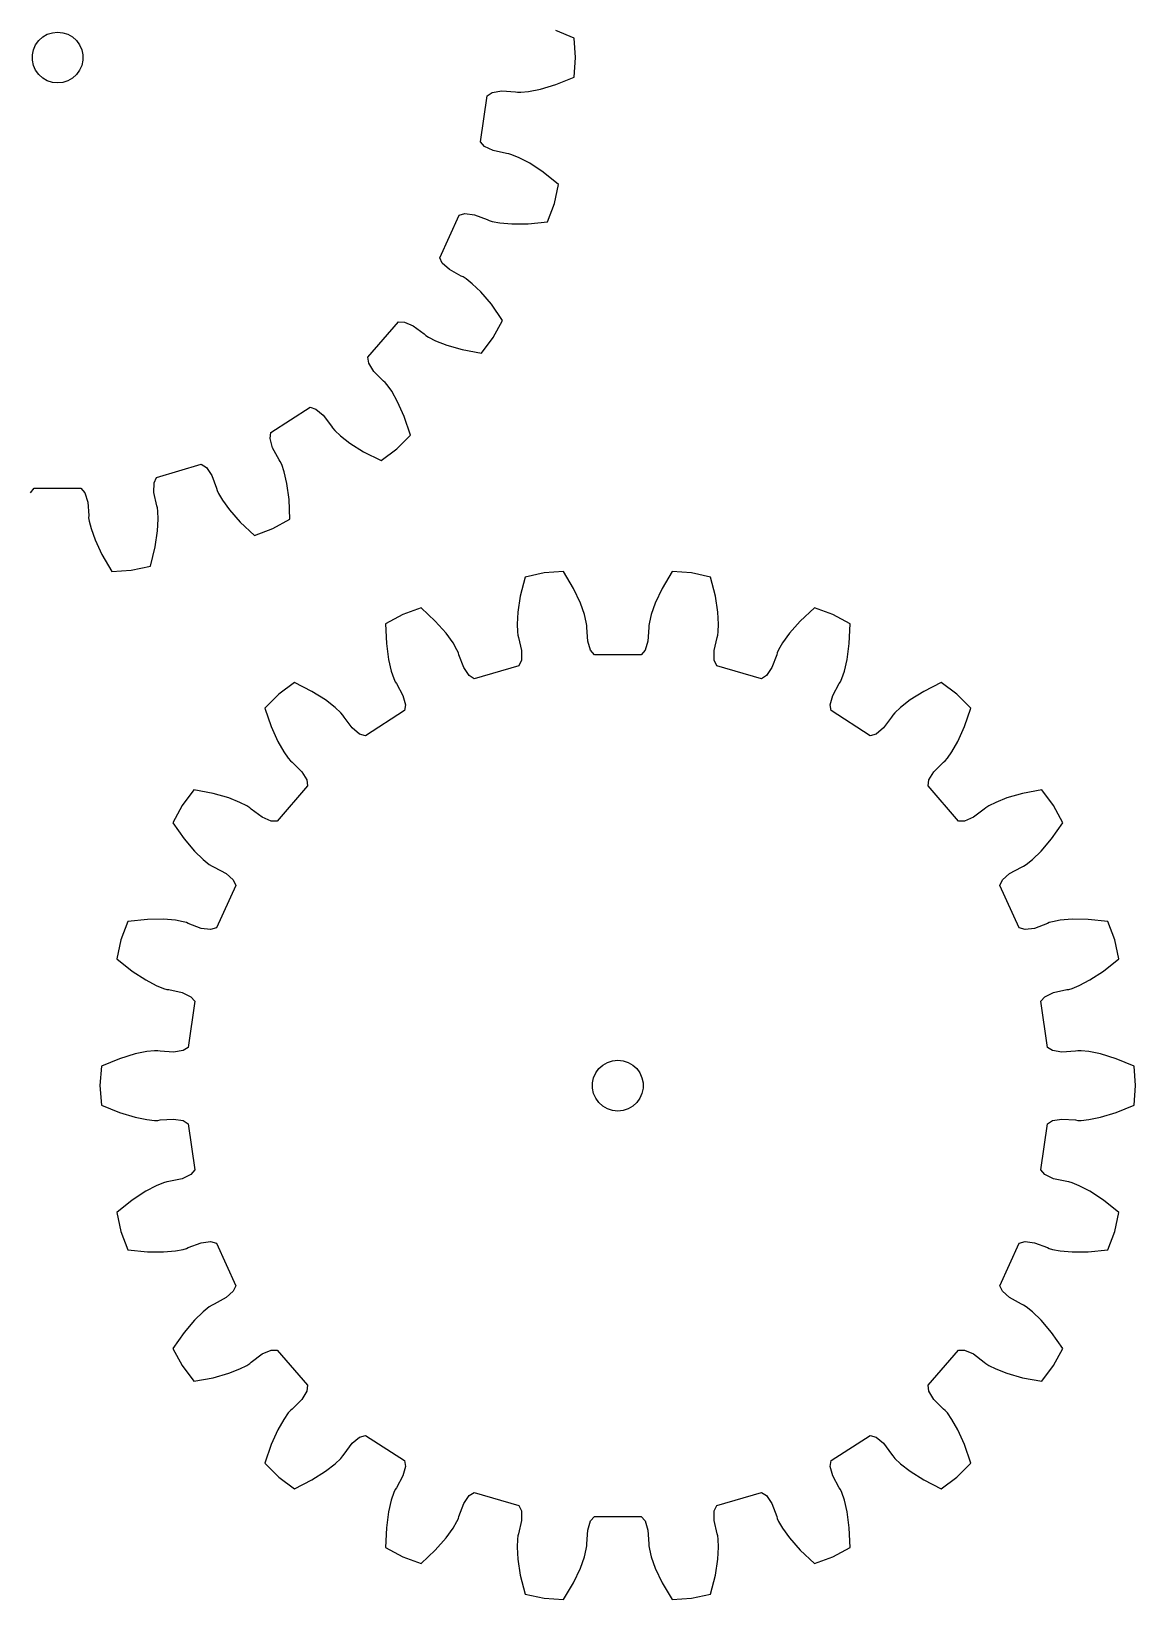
# Model space of a CAD drawing. Extents: x 0 to 193, y 0 to 182.
# Drawn here: x 128.2 to 193.3, y 0 to 92.5 of the extents above; entities that cross this region are included whole.
import ezdxf

# ---------------------------------------------------------------- set-up
doc = ezdxf.new("R2010")
doc.units = 0

msp = doc.modelspace()

# ---------------------------------------------------------------- linework, layer by layer
for p, q in [((160.206, 92.137), (159.133, 92.576)), ((128.304, 91.451), (128.432, 91.737)), ((128.432, 91.737), (128.616, 91.991)), ((128.616, 91.991), (128.849, 92.201)), ((128.849, 92.201), (129.121, 92.357)), ((129.121, 92.357), (129.419, 92.454)), ((129.419, 92.454), (129.731, 92.487)), ((129.731, 92.487), (130.043, 92.454)), ((130.043, 92.454), (130.341, 92.357)), ((130.341, 92.357), (130.613, 92.201)), ((130.613, 92.201), (130.846, 91.991)), ((130.846, 91.991), (131.03, 91.737)), ((131.03, 91.737), (131.158, 91.451)), ((160.289, 90.987), (160.206, 92.137)), ((128.239, 91.144), (128.304, 91.451)), ((128.239, 90.83), (128.239, 91.144)), ((128.304, 90.523), (128.239, 90.83)), ((131.158, 91.451), (131.223, 91.144)), ((131.223, 90.83), (131.158, 90.523)), ((131.223, 91.144), (131.223, 90.83)), ((160.206, 89.837), (160.289, 90.987)), ((128.432, 90.237), (128.304, 90.523)), ((128.616, 89.983), (128.432, 90.237)), ((128.849, 89.773), (128.616, 89.983)), ((129.121, 89.617), (128.849, 89.773)), ((130.613, 89.773), (130.341, 89.617)), ((130.846, 89.983), (130.613, 89.773)), ((131.03, 90.237), (130.846, 89.983)), ((131.158, 90.523), (131.03, 90.237)), ((159.133, 89.398), (160.206, 89.837)), ((129.419, 89.52), (129.121, 89.617)), ((129.731, 89.487), (129.419, 89.52)), ((130.043, 89.52), (129.731, 89.487)), ((130.341, 89.617), (130.043, 89.52)), ((155.083, 88.732), (155.382, 88.924)), ((155.382, 88.924), (155.942, 89.015)), ((155.942, 89.015), (156.744, 88.958)), ((156.744, 88.958), (156.869, 88.935)), ((156.869, 88.935), (157.068, 88.936)), ((157.068, 88.936), (157.526, 88.983)), ((157.526, 88.983), (158.22, 89.122)), ((158.22, 89.122), (159.133, 89.398)), ((154.691, 86.008), (155.083, 88.732)), ((154.925, 85.74), (154.691, 86.008)), ((155.436, 85.495), (154.925, 85.74)), ((156.221, 85.324), (155.436, 85.495)), ((156.348, 85.311), (156.221, 85.324)), ((156.538, 85.253), (156.348, 85.311)), ((156.965, 85.079), (156.538, 85.253)), ((157.591, 84.75), (156.965, 85.079)), ((158.39, 84.228), (157.591, 84.75)), ((159.296, 83.505), (158.39, 84.228)), ((159.051, 82.378), (159.296, 83.505)), ((158.648, 81.297), (159.051, 82.378)), ((152.278, 79.178), (153.421, 81.681)), ((153.421, 81.681), (153.762, 81.78)), ((153.762, 81.78), (154.325, 81.71)), ((154.325, 81.71), (155.078, 81.43)), ((155.078, 81.43), (155.192, 81.372)), ((155.192, 81.372), (155.382, 81.317)), ((155.382, 81.317), (155.836, 81.234)), ((155.836, 81.234), (156.54, 81.172)), ((156.54, 81.172), (157.494, 81.179)), ((157.494, 81.179), (158.648, 81.297)), ((152.426, 78.855), (152.278, 79.178)), ((152.848, 78.475), (152.426, 78.855)), ((153.553, 78.09), (152.848, 78.475)), ((153.671, 78.042), (153.553, 78.09)), ((153.837, 77.933), (153.671, 78.042)), ((154.197, 77.645), (153.837, 77.933)), ((154.705, 77.154), (154.197, 77.645)), ((155.325, 76.428), (154.705, 77.154)), ((155.991, 75.479), (155.325, 76.428)), ((148.037, 73.304), (149.839, 75.384)), ((149.839, 75.384), (150.195, 75.383)), ((150.195, 75.383), (150.715, 75.157)), ((150.715, 75.157), (151.359, 74.676)), ((155.438, 74.466), (155.991, 75.479)), ((151.359, 74.676), (151.451, 74.588)), ((151.451, 74.588), (151.619, 74.482)), ((151.619, 74.482), (152.03, 74.274)), ((152.03, 74.274), (152.689, 74.016)), ((154.747, 73.543), (155.438, 74.466)), ((148.088, 72.952), (148.037, 73.304)), ((152.689, 74.016), (153.606, 73.754)), ((153.606, 73.754), (154.747, 73.543)), ((148.386, 72.469), (148.088, 72.952)), ((148.954, 71.901), (148.386, 72.469)), ((149.054, 71.821), (148.954, 71.901)), ((149.183, 71.67), (149.054, 71.821)), ((149.447, 71.293), (149.183, 71.67)), ((149.797, 70.678), (149.447, 71.293)), ((142.314, 68.863), (144.629, 70.35)), ((144.629, 70.35), (144.97, 70.25)), ((150.186, 69.807), (149.797, 70.678)), ((144.97, 70.25), (145.405, 69.886)), ((145.405, 69.886), (145.887, 69.243)), ((150.558, 68.709), (150.186, 69.807)), ((142.264, 68.511), (142.314, 68.863)), ((142.414, 67.964), (142.264, 68.511)), ((145.887, 69.243), (145.952, 69.133)), ((145.952, 69.133), (146.083, 68.984)), ((146.083, 68.984), (146.419, 68.669)), ((146.419, 68.669), (146.978, 68.235)), ((149.742, 67.893), (150.558, 68.709)), ((142.798, 67.258), (142.414, 67.964)), ((146.978, 68.235), (147.784, 67.726)), ((147.784, 67.726), (148.819, 67.202)), ((148.819, 67.202), (149.742, 67.893)), ((135.571, 66.214), (138.211, 66.989)), ((138.211, 66.989), (138.51, 66.797)), ((138.51, 66.797), (138.825, 66.325)), ((142.872, 67.154), (142.798, 67.258)), ((142.953, 66.973), (142.872, 67.154)), ((143.1, 66.536), (142.953, 66.973)), ((135.413, 65.323), (135.424, 65.89)), ((135.424, 65.89), (135.571, 66.214)), ((138.825, 66.325), (139.107, 65.572)), ((143.262, 65.847), (143.1, 66.536)), ((143.391, 64.902), (143.262, 65.847)), ((128.123, 65.303), (128.355, 65.572)), ((128.355, 65.572), (131.107, 65.572)), ((131.107, 65.572), (131.339, 65.303)), ((131.339, 65.303), (131.509, 64.762)), ((135.584, 64.538), (135.413, 65.323)), ((139.107, 65.572), (139.138, 65.449)), ((139.138, 65.449), (139.221, 65.269)), ((139.221, 65.269), (139.455, 64.871)), ((139.455, 64.871), (139.869, 64.298)), ((143.437, 63.743), (143.391, 64.902)), ((131.509, 64.762), (131.567, 63.96)), ((131.567, 63.96), (131.562, 63.833)), ((135.625, 64.417), (135.584, 64.538)), ((135.651, 64.221), (135.625, 64.417)), ((135.67, 63.76), (135.651, 64.221)), ((139.869, 64.298), (140.499, 63.582)), ((131.562, 63.833), (131.591, 63.637)), ((131.591, 63.637), (131.703, 63.19)), ((131.703, 63.19), (131.94, 62.523)), ((135.489, 62.11), (135.631, 63.054)), ((135.631, 63.054), (135.67, 63.76)), ((140.499, 63.582), (141.344, 62.788)), ((141.344, 62.788), (142.425, 63.191)), ((142.425, 63.191), (143.437, 63.743)), ((131.94, 62.523), (132.342, 61.658)), ((135.207, 60.985), (135.489, 62.11)), ((132.342, 61.658), (132.929, 60.658)), ((132.929, 60.658), (134.08, 60.74)), ((134.08, 60.74), (135.207, 60.985)), ((157.313, 60.331), (157.031, 59.206)), ((158.44, 60.576), (157.313, 60.331)), ((159.59, 60.658), (158.44, 60.576)), ((160.178, 59.658), (159.59, 60.658)), ((165.987, 60.658), (165.4, 59.658)), ((167.138, 60.576), (165.987, 60.658)), ((168.265, 60.331), (167.138, 60.576)), ((168.546, 59.206), (168.265, 60.331)), ((160.58, 58.793), (160.178, 59.658)), ((165.4, 59.658), (164.997, 58.793)), ((151.175, 58.528), (150.095, 58.125)), ((152.02, 57.734), (151.175, 58.528)), ((157.031, 59.206), (156.889, 58.262)), ((160.816, 58.126), (160.58, 58.793)), ((164.997, 58.793), (164.761, 58.126)), ((168.689, 58.262), (168.546, 59.206)), ((174.402, 58.528), (173.557, 57.734)), ((175.483, 58.125), (174.402, 58.528)), ((150.095, 58.125), (149.082, 57.573)), ((149.082, 57.573), (149.129, 56.414)), ((152.65, 57.018), (152.02, 57.734)), ((156.889, 58.262), (156.85, 57.556)), ((156.85, 57.556), (156.868, 57.095)), ((160.928, 57.679), (160.816, 58.126)), ((160.958, 57.483), (160.928, 57.679)), ((160.953, 57.356), (160.958, 57.483)), ((164.649, 57.679), (164.619, 57.483)), ((164.619, 57.483), (164.625, 57.356)), ((164.761, 58.126), (164.649, 57.679)), ((168.728, 57.556), (168.689, 58.262)), ((168.709, 57.095), (168.728, 57.556)), ((173.557, 57.734), (172.927, 57.018)), ((176.495, 57.573), (175.483, 58.125)), ((176.449, 56.414), (176.495, 57.573)), ((153.065, 56.445), (152.65, 57.018)), ((153.298, 56.047), (153.065, 56.445)), ((156.868, 57.095), (156.895, 56.899)), ((156.895, 56.899), (156.936, 56.778)), ((156.936, 56.778), (157.106, 55.993)), ((161.011, 56.554), (160.953, 57.356)), ((161.18, 56.013), (161.011, 56.554)), ((164.567, 56.554), (164.397, 56.013)), ((164.625, 57.356), (164.567, 56.554)), ((168.471, 55.993), (168.642, 56.778)), ((168.642, 56.778), (168.682, 56.899)), ((168.682, 56.899), (168.709, 57.095)), ((172.513, 56.445), (172.279, 56.047)), ((172.927, 57.018), (172.513, 56.445)), ((149.129, 56.414), (149.258, 55.469)), ((153.382, 55.867), (153.298, 56.047)), ((153.413, 55.744), (153.382, 55.867)), ((153.694, 54.991), (153.413, 55.744)), ((157.106, 55.993), (157.096, 55.426)), ((161.413, 55.744), (161.18, 56.013)), ((164.164, 55.744), (161.413, 55.744)), ((164.397, 56.013), (164.164, 55.744)), ((168.482, 55.426), (168.471, 55.993)), ((172.164, 55.744), (171.883, 54.991)), ((172.195, 55.867), (172.164, 55.744)), ((172.279, 56.047), (172.195, 55.867)), ((176.32, 55.469), (176.449, 56.414)), ((149.258, 55.469), (149.42, 54.78)), ((149.42, 54.78), (149.567, 54.343)), ((154.01, 54.519), (153.694, 54.991)), ((156.949, 55.102), (154.309, 54.327)), ((157.096, 55.426), (156.949, 55.102)), ((168.629, 55.102), (168.482, 55.426)), ((171.269, 54.327), (168.629, 55.102)), ((171.883, 54.991), (171.568, 54.519)), ((176.01, 54.343), (176.158, 54.78)), ((176.158, 54.78), (176.32, 55.469)), ((143.701, 54.114), (142.778, 53.423)), ((144.736, 53.59), (143.701, 54.114)), ((149.567, 54.343), (149.648, 54.162)), ((149.648, 54.162), (149.721, 54.058)), ((149.721, 54.058), (150.106, 53.352)), ((154.309, 54.327), (154.01, 54.519)), ((171.568, 54.519), (171.269, 54.327)), ((175.471, 53.352), (175.856, 54.058)), ((175.856, 54.058), (175.929, 54.162)), ((175.929, 54.162), (176.01, 54.343)), ((181.876, 54.114), (180.842, 53.59)), ((182.8, 53.423), (181.876, 54.114)), ((142.778, 53.423), (141.962, 52.607)), ((145.542, 53.081), (144.736, 53.59)), ((146.101, 52.647), (145.542, 53.081)), ((150.106, 53.352), (150.256, 52.805)), ((150.256, 52.805), (150.206, 52.453)), ((175.322, 52.805), (175.471, 53.352)), ((175.372, 52.453), (175.322, 52.805)), ((180.036, 53.081), (179.476, 52.647)), ((180.842, 53.59), (180.036, 53.081)), ((183.615, 52.607), (182.8, 53.423)), ((141.962, 52.607), (142.333, 51.509)), ((146.437, 52.332), (146.101, 52.647)), ((146.568, 52.183), (146.437, 52.332)), ((146.633, 52.073), (146.568, 52.183)), ((147.115, 51.43), (146.633, 52.073)), ((150.206, 52.453), (147.891, 50.966)), ((177.686, 50.966), (175.372, 52.453)), ((178.945, 52.073), (178.463, 51.43)), ((179.009, 52.183), (178.945, 52.073)), ((179.14, 52.332), (179.009, 52.183)), ((179.476, 52.647), (179.14, 52.332)), ((183.244, 51.509), (183.615, 52.607)), ((142.333, 51.509), (142.723, 50.638)), ((147.55, 51.066), (147.115, 51.43)), ((147.891, 50.966), (147.55, 51.066)), ((178.027, 51.066), (177.686, 50.966)), ((178.463, 51.43), (178.027, 51.066)), ((182.854, 50.638), (183.244, 51.509)), ((142.723, 50.638), (143.072, 50.023)), ((143.072, 50.023), (143.337, 49.646)), ((182.24, 49.646), (182.505, 50.023)), ((182.505, 50.023), (182.854, 50.638)), ((143.337, 49.646), (143.466, 49.495)), ((143.466, 49.495), (143.565, 49.415)), ((143.565, 49.415), (144.133, 48.847)), ((181.444, 48.847), (182.012, 49.415)), ((182.012, 49.415), (182.112, 49.495)), ((182.112, 49.495), (182.24, 49.646)), ((144.133, 48.847), (144.431, 48.364)), ((144.431, 48.364), (144.482, 48.012)), ((181.095, 48.012), (181.146, 48.364)), ((181.146, 48.364), (181.444, 48.847)), ((137.773, 47.773), (137.082, 46.85)), ((138.914, 47.562), (137.773, 47.773)), ((139.831, 47.3), (138.914, 47.562)), ((140.489, 47.042), (139.831, 47.3)), ((144.482, 48.012), (142.681, 45.932)), ((182.897, 45.932), (181.095, 48.012)), ((185.747, 47.3), (185.088, 47.042)), ((186.664, 47.562), (185.747, 47.3)), ((187.804, 47.773), (186.664, 47.562)), ((188.496, 46.85), (187.804, 47.773)), ((137.082, 46.85), (136.529, 45.837)), ((140.901, 46.834), (140.489, 47.042)), ((141.068, 46.728), (140.901, 46.834)), ((141.161, 46.64), (141.068, 46.728)), ((141.805, 46.159), (141.161, 46.64)), ((184.416, 46.64), (183.773, 46.159)), ((184.509, 46.728), (184.416, 46.64)), ((184.677, 46.834), (184.509, 46.728)), ((185.088, 47.042), (184.677, 46.834)), ((189.048, 45.837), (188.496, 46.85)), ((136.529, 45.837), (137.195, 44.888)), ((142.325, 45.933), (141.805, 46.159)), ((142.681, 45.932), (142.325, 45.933)), ((183.253, 45.933), (182.897, 45.932)), ((183.773, 46.159), (183.253, 45.933)), ((188.383, 44.888), (189.048, 45.837)), ((137.195, 44.888), (137.814, 44.162)), ((187.763, 44.162), (188.383, 44.888)), ((137.814, 44.162), (138.323, 43.67)), ((138.323, 43.67), (138.683, 43.383)), ((186.895, 43.383), (187.255, 43.67)), ((187.255, 43.67), (187.763, 44.162)), ((138.683, 43.383), (138.849, 43.274)), ((138.849, 43.274), (138.967, 43.226)), ((138.967, 43.226), (139.672, 42.841)), ((139.672, 42.841), (140.094, 42.461)), ((185.484, 42.461), (185.905, 42.841)), ((185.905, 42.841), (186.611, 43.226)), ((186.611, 43.226), (186.728, 43.274)), ((186.728, 43.274), (186.895, 43.383)), ((140.242, 42.138), (139.099, 39.635)), ((140.094, 42.461), (140.242, 42.138)), ((185.335, 42.138), (185.484, 42.461)), ((186.478, 39.635), (185.335, 42.138)), ((133.872, 40.019), (133.469, 38.938)), ((135.026, 40.137), (133.872, 40.019)), ((135.979, 40.144), (135.026, 40.137)), ((136.684, 40.082), (135.979, 40.144)), ((137.137, 39.998), (136.684, 40.082)), ((137.328, 39.944), (137.137, 39.998)), ((137.442, 39.886), (137.328, 39.944)), ((138.195, 39.606), (137.442, 39.886)), ((188.136, 39.886), (187.383, 39.606)), ((188.249, 39.944), (188.136, 39.886)), ((188.44, 39.998), (188.249, 39.944)), ((188.893, 40.082), (188.44, 39.998)), ((189.598, 40.144), (188.893, 40.082)), ((190.552, 40.137), (189.598, 40.144)), ((191.706, 40.019), (190.552, 40.137)), ((192.109, 38.938), (191.706, 40.019)), ((133.469, 38.938), (133.224, 37.811)), ((138.758, 39.536), (138.195, 39.606)), ((139.099, 39.635), (138.758, 39.536)), ((186.82, 39.536), (186.478, 39.635)), ((187.383, 39.606), (186.82, 39.536)), ((192.354, 37.811), (192.109, 38.938)), ((133.224, 37.811), (134.13, 37.087)), ((134.13, 37.087), (134.929, 36.566)), ((190.649, 36.566), (191.448, 37.087)), ((191.448, 37.087), (192.354, 37.811)), ((134.929, 36.566), (135.555, 36.237)), ((135.555, 36.237), (135.982, 36.063)), ((189.596, 36.063), (190.023, 36.237)), ((190.023, 36.237), (190.649, 36.566)), ((135.982, 36.063), (136.172, 36.005)), ((136.172, 36.005), (136.298, 35.992)), ((136.298, 35.992), (137.084, 35.821)), ((137.084, 35.821), (137.595, 35.576)), ((137.828, 35.308), (137.437, 32.584)), ((137.595, 35.576), (137.828, 35.308)), ((187.749, 35.308), (187.982, 35.576)), ((188.141, 32.584), (187.749, 35.308)), ((187.982, 35.576), (188.494, 35.821)), ((188.494, 35.821), (189.279, 35.992)), ((189.279, 35.992), (189.406, 36.005)), ((189.406, 36.005), (189.596, 36.063)), ((137.137, 32.392), (136.577, 32.301)), ((137.437, 32.584), (137.137, 32.392)), ((188.44, 32.392), (188.141, 32.584)), ((189, 32.301), (188.44, 32.392)), ((132.313, 31.479), (132.231, 30.329)), ((133.387, 31.918), (132.313, 31.479)), ((134.3, 32.194), (133.387, 31.918)), ((134.994, 32.333), (134.3, 32.194)), ((135.452, 32.38), (134.994, 32.333)), ((135.651, 32.381), (135.452, 32.38)), ((135.776, 32.358), (135.651, 32.381)), ((136.577, 32.301), (135.776, 32.358)), ((161.674, 31.333), (161.907, 31.543)), ((161.907, 31.543), (162.179, 31.699)), ((162.179, 31.699), (162.477, 31.796)), ((162.477, 31.796), (162.789, 31.829)), ((162.789, 31.829), (163.101, 31.796)), ((163.101, 31.796), (163.399, 31.699)), ((163.399, 31.699), (163.67, 31.543)), ((163.67, 31.543), (163.903, 31.333)), ((189.802, 32.358), (189, 32.301)), ((189.927, 32.381), (189.802, 32.358)), ((190.125, 32.38), (189.927, 32.381)), ((190.584, 32.333), (190.125, 32.38)), ((191.278, 32.194), (190.584, 32.333)), ((192.191, 31.918), (191.278, 32.194)), ((193.264, 31.479), (192.191, 31.918)), ((193.346, 30.329), (193.264, 31.479)), ((161.297, 30.486), (161.362, 30.793)), ((161.362, 30.793), (161.49, 31.079)), ((161.49, 31.079), (161.674, 31.333)), ((163.903, 31.333), (164.088, 31.079)), ((164.088, 31.079), (164.215, 30.793)), ((164.215, 30.793), (164.281, 30.486)), ((132.231, 30.329), (132.313, 29.179)), ((161.297, 30.172), (161.297, 30.486)), ((161.362, 29.865), (161.297, 30.172)), ((161.49, 29.579), (161.362, 29.865)), ((164.215, 29.865), (164.088, 29.579)), ((164.281, 30.172), (164.215, 29.865)), ((164.281, 30.486), (164.281, 30.172)), ((193.264, 29.179), (193.346, 30.329)), ((132.313, 29.179), (133.387, 28.74)), ((133.387, 28.74), (134.3, 28.464)), ((161.674, 29.325), (161.49, 29.579)), ((161.907, 29.115), (161.674, 29.325)), ((162.179, 28.959), (161.907, 29.115)), ((162.477, 28.862), (162.179, 28.959)), ((162.789, 28.829), (162.477, 28.862)), ((163.101, 28.862), (162.789, 28.829)), ((163.399, 28.959), (163.101, 28.862)), ((163.67, 29.115), (163.399, 28.959)), ((163.903, 29.325), (163.67, 29.115)), ((164.088, 29.579), (163.903, 29.325)), ((191.278, 28.464), (192.191, 28.74)), ((192.191, 28.74), (193.264, 29.179)), ((134.3, 28.464), (134.994, 28.325)), ((134.994, 28.325), (135.452, 28.278)), ((135.452, 28.278), (135.651, 28.277)), ((135.651, 28.277), (135.776, 28.3)), ((135.776, 28.3), (136.577, 28.357)), ((136.577, 28.357), (137.137, 28.266)), ((137.137, 28.266), (137.437, 28.074)), ((137.437, 28.074), (137.828, 25.35)), ((187.749, 25.35), (188.141, 28.074)), ((188.141, 28.074), (188.44, 28.266)), ((188.44, 28.266), (189, 28.357)), ((189, 28.357), (189.802, 28.3)), ((189.802, 28.3), (189.927, 28.277)), ((189.927, 28.277), (190.125, 28.278)), ((190.125, 28.278), (190.584, 28.325)), ((190.584, 28.325), (191.278, 28.464)), ((137.595, 25.082), (137.084, 24.837)), ((137.828, 25.35), (137.595, 25.082)), ((187.982, 25.082), (187.749, 25.35)), ((188.494, 24.837), (187.982, 25.082)), ((134.929, 24.092), (134.13, 23.57)), ((135.555, 24.421), (134.929, 24.092)), ((135.982, 24.595), (135.555, 24.421)), ((136.172, 24.653), (135.982, 24.595)), ((136.298, 24.666), (136.172, 24.653)), ((137.084, 24.837), (136.298, 24.666)), ((189.279, 24.666), (188.494, 24.837)), ((189.406, 24.653), (189.279, 24.666)), ((189.596, 24.595), (189.406, 24.653)), ((190.023, 24.421), (189.596, 24.595)), ((190.649, 24.092), (190.023, 24.421)), ((191.448, 23.57), (190.649, 24.092)), ((134.13, 23.57), (133.224, 22.847)), ((192.354, 22.847), (191.448, 23.57)), ((133.224, 22.847), (133.469, 21.72)), ((192.109, 21.72), (192.354, 22.847)), ((133.469, 21.72), (133.872, 20.639)), ((191.706, 20.639), (192.109, 21.72)), ((133.872, 20.639), (135.026, 20.521)), ((135.026, 20.521), (135.979, 20.514)), ((135.979, 20.514), (136.684, 20.576)), ((136.684, 20.576), (137.137, 20.659)), ((137.137, 20.659), (137.328, 20.714)), ((137.328, 20.714), (137.442, 20.772)), ((137.442, 20.772), (138.195, 21.052)), ((138.195, 21.052), (138.758, 21.122)), ((138.758, 21.122), (139.099, 21.023)), ((139.099, 21.023), (140.242, 18.52)), ((185.335, 18.52), (186.478, 21.023)), ((186.478, 21.023), (186.82, 21.122)), ((186.82, 21.122), (187.383, 21.052)), ((187.383, 21.052), (188.136, 20.772)), ((188.136, 20.772), (188.249, 20.714)), ((188.249, 20.714), (188.44, 20.659)), ((188.44, 20.659), (188.893, 20.576)), ((188.893, 20.576), (189.598, 20.514)), ((189.598, 20.514), (190.552, 20.521)), ((190.552, 20.521), (191.706, 20.639)), ((140.242, 18.52), (140.094, 18.197)), ((185.484, 18.197), (185.335, 18.52)), ((139.672, 17.817), (138.967, 17.432)), ((140.094, 18.197), (139.672, 17.817)), ((185.905, 17.817), (185.484, 18.197)), ((186.611, 17.432), (185.905, 17.817)), ((138.323, 16.987), (137.814, 16.496)), ((138.683, 17.275), (138.323, 16.987)), ((138.849, 17.384), (138.683, 17.275)), ((138.967, 17.432), (138.849, 17.384)), ((186.728, 17.384), (186.611, 17.432)), ((186.895, 17.275), (186.728, 17.384)), ((187.255, 16.987), (186.895, 17.275)), ((187.763, 16.496), (187.255, 16.987)), ((137.195, 15.77), (136.529, 14.821)), ((137.814, 16.496), (137.195, 15.77)), ((188.383, 15.77), (187.763, 16.496)), ((189.048, 14.821), (188.383, 15.77)), ((136.529, 14.821), (137.082, 13.808)), ((188.496, 13.808), (189.048, 14.821)), ((140.901, 13.824), (141.068, 13.93)), ((141.068, 13.93), (141.161, 14.018)), ((141.161, 14.018), (141.805, 14.499)), ((141.805, 14.499), (142.325, 14.725)), ((142.325, 14.725), (142.681, 14.726)), ((142.681, 14.726), (144.482, 12.646)), ((181.095, 12.646), (182.897, 14.726)), ((182.897, 14.726), (183.253, 14.725)), ((183.253, 14.725), (183.773, 14.499)), ((183.773, 14.499), (184.416, 14.018)), ((184.416, 14.018), (184.509, 13.93)), ((184.509, 13.93), (184.677, 13.824)), ((137.082, 13.808), (137.773, 12.885)), ((137.773, 12.885), (138.914, 13.096)), ((138.914, 13.096), (139.831, 13.358)), ((139.831, 13.358), (140.489, 13.616)), ((140.489, 13.616), (140.901, 13.824)), ((184.677, 13.824), (185.088, 13.616)), ((185.088, 13.616), (185.747, 13.358)), ((185.747, 13.358), (186.664, 13.096)), ((186.664, 13.096), (187.804, 12.885)), ((187.804, 12.885), (188.496, 13.808)), ((144.431, 12.294), (144.133, 11.811)), ((144.482, 12.646), (144.431, 12.294)), ((181.146, 12.294), (181.095, 12.646)), ((181.444, 11.811), (181.146, 12.294)), ((143.466, 11.163), (143.337, 11.012)), ((143.565, 11.243), (143.466, 11.163)), ((144.133, 11.811), (143.565, 11.243)), ((182.012, 11.243), (181.444, 11.811)), ((182.112, 11.163), (182.012, 11.243)), ((182.24, 11.012), (182.112, 11.163)), ((143.072, 10.635), (142.723, 10.02)), ((143.337, 11.012), (143.072, 10.635)), ((182.505, 10.635), (182.24, 11.012)), ((182.854, 10.02), (182.505, 10.635)), ((142.723, 10.02), (142.333, 9.149)), ((147.115, 9.228), (147.55, 9.592)), ((147.55, 9.592), (147.891, 9.692)), ((147.891, 9.692), (150.206, 8.205)), ((175.372, 8.205), (177.686, 9.692)), ((177.686, 9.692), (178.027, 9.592)), ((178.027, 9.592), (178.463, 9.228)), ((183.244, 9.149), (182.854, 10.02)), ((142.333, 9.149), (141.962, 8.051)), ((146.437, 8.326), (146.568, 8.475)), ((146.568, 8.475), (146.633, 8.585)), ((146.633, 8.585), (147.115, 9.228)), ((178.463, 9.228), (178.945, 8.585)), ((178.945, 8.585), (179.009, 8.475)), ((179.009, 8.475), (179.14, 8.326)), ((183.615, 8.051), (183.244, 9.149)), ((141.962, 8.051), (142.778, 7.235)), ((144.736, 7.068), (145.542, 7.577)), ((145.542, 7.577), (146.101, 8.011)), ((146.101, 8.011), (146.437, 8.326)), ((150.256, 7.853), (150.106, 7.306)), ((150.206, 8.205), (150.256, 7.853)), ((175.322, 7.853), (175.372, 8.205)), ((175.471, 7.306), (175.322, 7.853)), ((179.14, 8.326), (179.476, 8.011)), ((179.476, 8.011), (180.036, 7.577)), ((180.036, 7.577), (180.842, 7.068)), ((182.8, 7.235), (183.615, 8.051)), ((142.778, 7.235), (143.701, 6.544)), ((143.701, 6.544), (144.736, 7.068)), ((149.648, 6.496), (149.567, 6.315)), ((149.721, 6.6), (149.648, 6.496)), ((150.106, 7.306), (149.721, 6.6)), ((175.856, 6.6), (175.471, 7.306)), ((175.929, 6.496), (175.856, 6.6)), ((176.01, 6.315), (175.929, 6.496)), ((180.842, 7.068), (181.876, 6.544)), ((181.876, 6.544), (182.8, 7.235)), ((149.42, 5.878), (149.258, 5.189)), ((149.567, 6.315), (149.42, 5.878)), ((153.413, 4.914), (153.694, 5.667)), ((153.694, 5.667), (154.01, 6.139)), ((154.01, 6.139), (154.309, 6.331)), ((154.309, 6.331), (156.949, 5.556)), ((156.949, 5.556), (157.096, 5.232)), ((168.482, 5.232), (168.629, 5.556)), ((168.629, 5.556), (171.269, 6.331)), ((171.269, 6.331), (171.568, 6.139)), ((171.568, 6.139), (171.883, 5.667)), ((171.883, 5.667), (172.164, 4.914)), ((176.158, 5.878), (176.01, 6.315)), ((176.32, 5.189), (176.158, 5.878)), ((149.258, 5.189), (149.129, 4.244)), ((153.298, 4.611), (153.382, 4.791)), ((153.382, 4.791), (153.413, 4.914)), ((157.106, 4.665), (156.936, 3.88)), ((157.096, 5.232), (157.106, 4.665)), ((161.011, 4.104), (161.18, 4.645)), ((161.18, 4.645), (161.413, 4.914)), ((161.413, 4.914), (164.164, 4.914)), ((164.164, 4.914), (164.397, 4.645)), ((164.397, 4.645), (164.567, 4.104)), ((168.471, 4.665), (168.482, 5.232)), ((168.642, 3.88), (168.471, 4.665)), ((172.164, 4.914), (172.195, 4.791)), ((172.195, 4.791), (172.279, 4.611)), ((176.449, 4.244), (176.32, 5.189)), ((149.129, 4.244), (149.082, 3.085)), ((152.65, 3.64), (153.065, 4.213)), ((153.065, 4.213), (153.298, 4.611)), ((156.895, 3.759), (156.868, 3.563)), ((156.936, 3.88), (156.895, 3.759)), ((160.953, 3.302), (161.011, 4.104)), ((164.567, 4.104), (164.625, 3.302)), ((168.682, 3.759), (168.642, 3.88)), ((168.709, 3.563), (168.682, 3.759)), ((172.279, 4.611), (172.513, 4.213)), ((172.513, 4.213), (172.927, 3.64)), ((176.495, 3.085), (176.449, 4.244)), ((149.082, 3.085), (150.095, 2.533)), ((151.175, 2.13), (152.02, 2.924)), ((152.02, 2.924), (152.65, 3.64)), ((156.868, 3.563), (156.85, 3.102)), ((156.85, 3.102), (156.889, 2.396)), ((160.816, 2.532), (160.928, 2.979)), ((160.928, 2.979), (160.958, 3.175)), ((160.958, 3.175), (160.953, 3.302)), ((164.625, 3.302), (164.619, 3.175)), ((164.619, 3.175), (164.649, 2.979)), ((164.649, 2.979), (164.761, 2.532)), ((168.689, 2.396), (168.728, 3.102)), ((168.728, 3.102), (168.709, 3.563)), ((172.927, 3.64), (173.557, 2.924)), ((173.557, 2.924), (174.402, 2.13)), ((175.483, 2.533), (176.495, 3.085)), ((150.095, 2.533), (151.175, 2.13)), ((156.889, 2.396), (157.031, 1.452)), ((160.178, 1), (160.58, 1.865)), ((160.58, 1.865), (160.816, 2.532)), ((164.761, 2.532), (164.997, 1.865)), ((164.997, 1.865), (165.4, 1)), ((168.546, 1.452), (168.689, 2.396)), ((174.402, 2.13), (175.483, 2.533)), ((157.031, 1.452), (157.313, 0.327)), ((159.59, 0), (160.178, 1)), ((165.4, 1), (165.987, 0)), ((168.265, 0.327), (168.546, 1.452)), ((157.313, 0.327), (158.44, 0.082)), ((158.44, 0.082), (159.59, 0)), ((165.987, 0), (167.138, 0.082)), ((167.138, 0.082), (168.265, 0.327))]:
    msp.add_line(p, q)

doc.saveas('drawing.dxf')
